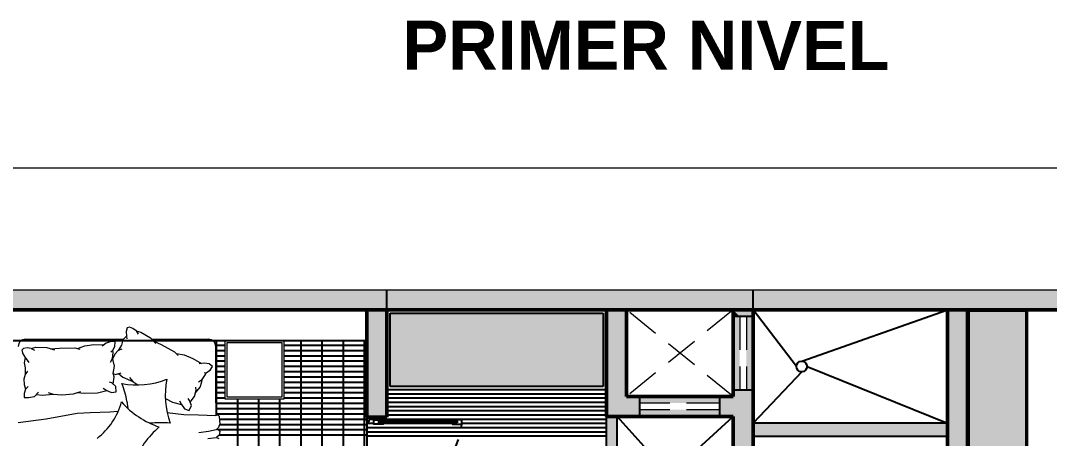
# Model space of a CAD drawing. Header units: millimetres. Extents: x 2999.9 to 3041.9, y 869.6 to 906.3.
# Drawn here: x 3004.87 to 3012.59, y 890.94 to 894.08 of the extents above; entities that cross this region are included whole.
import ezdxf

# ---------------------------------------------------------------- set-up
doc = ezdxf.new("R2010")
doc.units = ezdxf.units.MM
doc.linetypes.add('DASHED2', pattern=[9.525, 6.35, -3.175])
doc.linetypes.add('HIDDEN', pattern=[0.375, 0.25, -0.125])
for name, color, linetype, lineweight in [('01', 8, 'Continuous', 9), ('MEMBRETE', 2, 'Continuous', 18), ('mori', 166, 'Continuous', 30), ('MOVI', 7, 'Continuous', 9)]:
    doc.layers.add(name, color=color, linetype=linetype, lineweight=lineweight)
for name, color, linetype in [('1 proyeccion', 253, 'DASHED2'), ('1 puerta 0009', 242, 'Continuous'), ('1 puerta 002', 7, 'Continuous')]:
    doc.layers.add(name, color=color, linetype=linetype)
doc.styles.add('ARIALNEG', font='arialbd.ttf')

msp = doc.modelspace()

# ---------------------------------------------------------------- hatches: boundary and pattern name
h = msp.add_hatch(color=256)
h.dxf.hatch_style = 1
h.set_gradient(color1=(127, 63, 0), color2=(143, 71, 0), one_color=1, tint=0.28, name='CYLINDER')
h.paths.add_polyline_path([(3009.2442, 891.3288), (3009.2442, 891.8788), (3007.6438, 891.8788), (3007.6438, 891.3288)])
h.paths.add_polyline_path([(3009.6942, 886.4601), (3010.1442, 886.4601), (3010.1424, 887.8281), (3009.6924, 887.8281)])
h.paths.add_polyline_path([(3009.9942, 886.2601), (3009.5442, 886.2601), (3009.5442, 884.881), (3009.9942, 884.881)])
h = msp.add_hatch(color=256)
h.dxf.hatch_style = 1
h.set_gradient(color1=(127, 63, 0), color2=(143, 71, 0), one_color=1, tint=0.28, name='CYLINDER')
h.paths.add_polyline_path([(3011.9897, 889.163), (3012.4197, 889.163), (3012.4197, 890.5184), (3011.9897, 890.5184)])
h.paths.add_polyline_path([(3012.4197, 891.8938), (3011.9897, 891.8938), (3011.9897, 890.5384), (3012.4197, 890.5384)])
at = {"layer": '1 puerta 0009'}
h = msp.add_hatch(dxfattribs=at)
h.set_pattern_fill('_USER', color=256, scale=0.003811, angle=45, style=0, pattern_type=0)
h.set_pattern_definition([(45, (0, 0), (-0.0026948625105, 0.0026948625105), [])])
h.paths.add_polyline_path([(3007.5913, 891.0568), (3007.5563, 891.0568), (3007.5563, 891.069), (3008.1478, 891.069), (3008.1478, 891.0568), (3008.1128, 891.0568)])

# ---------------------------------------------------------------- linework, layer by layer
for p, q in [((3007.6188, 891.9038), (3007.6188, 892.0538)), ((3010.3692, 891.9038), (3010.3692, 892.0538)), ((3007.4688, 891.9038), (3003.9692, 891.9038)), ((3007.4688, 891.6736), (3007.4688, 891.9038)), ((3007.6188, 891.3038), (3007.6188, 891.9038)), ((3007.6188, 891.9038), (3009.2692, 891.9038)), ((3007.6438, 891.3288), (3007.6438, 891.8788)), ((3007.6438, 891.8788), (3009.2442, 891.8788)), ((3009.2442, 891.8788), (3009.2442, 891.3288)), ((3009.2692, 891.9038), (3009.2692, 891.3038)), ((3010.6943, 891.4788), (3010.3692, 891.9038)), ((3010.7343, 891.5188), (3011.8297, 891.9038)), ((3012.4297, 891.9038), (3011.9797, 891.9038)), ((3011.9797, 891.9038), (3011.9797, 890.5284)), ((3012.4197, 891.8938), (3011.9897, 891.8938)), ((3011.9897, 891.8938), (3011.9897, 890.5384)), ((3012.4197, 890.5384), (3012.4197, 891.8938)), ((3012.4297, 890.5284), (3012.4297, 891.9038)), ((3010.3692, 891.8538), (3010.2192, 891.8538)), ((3003.9692, 891.6736), (3007.4688, 891.6736)), ((3010.7743, 891.4788), (3011.8297, 891.0538)), ((3010.7343, 891.4388), (3010.3692, 891.0538)), ((3009.2442, 891.3288), (3007.6438, 891.3288)), ((3009.2692, 891.3038), (3007.6188, 891.3038)), ((3009.5192, 891.1038), (3009.5192, 891.2538)), ((3010.1192, 891.1038), (3010.1192, 891.2538)), ((3010.2192, 891.3038), (3010.3692, 891.3038)), ((3007.4688, 891.0988), (3007.4688, 890.3988)), ((3009.7442, 890.6661), (3009.3492, 891.1038)), ((3009.7842, 890.7061), (3010.2192, 891.1038))]:
    msp.add_line(p, q)
at = {"color": 253, "linetype": 'HIDDEN', "lineweight": 0}
for p, q in [((3010.2192, 891.9038), (3009.4192, 891.2538)), ((3010.2192, 891.2538), (3009.4192, 891.9038))]:
    msp.add_line(p, q, dxfattribs=at)
at = {"color": 1, "linetype": 'HIDDEN', "lineweight": 0}
for p, q in [((3010.2192, 891.8538), (3010.2692, 891.8538)), ((3010.2692, 891.8538), (3010.2692, 891.3038)), ((3010.3192, 891.8538), (3010.3192, 891.3038)), ((3010.3192, 891.8538), (3010.3692, 891.8538)), ((3009.5192, 891.2538), (3009.5192, 891.2038)), ((3010.1192, 891.2538), (3010.1192, 891.2038)), ((3010.2192, 891.3038), (3010.2692, 891.3038)), ((3010.3192, 891.3038), (3010.3692, 891.3038)), ((3010.1192, 891.2038), (3009.5192, 891.2038)), ((3010.1192, 891.1538), (3009.5192, 891.1538)), ((3009.5192, 891.1538), (3009.5192, 891.1038)), ((3010.1192, 891.1538), (3010.1192, 891.1038))]:
    msp.add_line(p, q, dxfattribs=at)
at = {"color": 251, "linetype": 'Continuous'}
for p, q in [((3006.3344, 891.6396), (3006.4059, 891.6396)), ((3006.3407, 891.1135), (3006.3407, 891.6736)), ((3006.8458, 891.6396), (3007.4688, 891.6396)), ((3006.9757, 888.7003), (3006.9757, 891.6736)), ((3007.1344, 888.8101), (3007.1344, 891.6736)), ((3007.2932, 888.8797), (3007.2932, 891.6736)), ((3007.4519, 888.9177), (3007.4519, 891.6736)), ((3006.3353, 891.5999), (3006.4059, 891.5999)), ((3006.3353, 891.5602), (3006.4059, 891.5602)), ((3006.8458, 891.5999), (3007.4688, 891.5999)), ((3006.8458, 891.5602), (3007.4688, 891.5602)), ((3006.3353, 891.5205), (3006.4059, 891.5205)), ((3006.3353, 891.4809), (3006.4059, 891.4809)), ((3006.8458, 891.5205), (3007.4688, 891.5205)), ((3006.8458, 891.4809), (3007.4688, 891.4809)), ((3006.3353, 891.4412), (3006.4059, 891.4412)), ((3006.3353, 891.4015), (3006.4059, 891.4015)), ((3006.8458, 891.4412), (3007.4688, 891.4412)), ((3006.8458, 891.4015), (3007.4688, 891.4015)), ((3006.3353, 891.3618), (3006.4059, 891.3618)), ((3006.3353, 891.3221), (3006.4059, 891.3221)), ((3006.8458, 891.3618), (3007.4688, 891.3618)), ((3006.8458, 891.3221), (3007.4688, 891.3221)), ((3006.3353, 891.2824), (3006.4059, 891.2824)), ((3006.3353, 891.2427), (3006.4059, 891.2427)), ((3006.8458, 891.2824), (3007.4688, 891.2824)), ((3006.8458, 891.2427), (3007.4688, 891.2427)), ((3006.3353, 891.203), (3007.4688, 891.203)), ((3006.3353, 891.1634), (3007.4688, 891.1634)), ((3006.4994, 890.4835), (3006.4994, 891.2337)), ((3006.6582, 890.4835), (3006.6582, 891.2337)), ((3006.8169, 890.4835), (3006.8169, 891.2337)), ((3006.3353, 891.1237), (3007.4688, 891.1237)), ((3006.3622, 891.084), (3007.4688, 891.084)), ((3006.3632, 891.0443), (3007.4688, 891.0443)), ((3006.3407, 890.9468), (3006.3407, 890.9469)), ((3006.3548, 891.0046), (3007.4688, 891.0046)), ((3006.361, 890.9649), (3007.4688, 890.9649))]:
    msp.add_line(p, q, dxfattribs=at)
at = {"color": 252, "linetype": 'Continuous'}
for p, q in [((3007.6188, 891.2745), (3009.2692, 891.2745)), ((3007.6188, 891.2427), (3009.2692, 891.2427)), ((3007.6188, 891.211), (3009.2692, 891.211)), ((3007.6188, 891.1792), (3009.2692, 891.1792)), ((3007.6188, 891.1475), (3009.2692, 891.1475)), ((3007.6188, 891.1157), (3009.2692, 891.1157)), ((3007.4688, 891.0522), (3007.5213, 891.0522)), ((3007.4688, 891.0205), (3008.1766, 891.0205)), ((3007.5213, 891.084), (3009.2692, 891.084)), ((3007.5913, 891.0522), (3008.1128, 891.0522)), ((3008.1766, 891.0205), (3009.2692, 891.0205)), ((3008.1828, 891.0522), (3009.2692, 891.0522)), ((3007.4688, 890.9887), (3008.1691, 890.9887)), ((3007.4688, 890.957), (3008.1615, 890.957)), ((3008.1615, 890.957), (3009.2692, 890.957)), ((3008.1691, 890.9887), (3009.2692, 890.9887))]:
    msp.add_line(p, q, dxfattribs=at)
at = {"color": 7}
for p, q in [((3009.2692, 889.353), (3009.2692, 891.1038)), ((3009.3492, 889.353), (3009.3492, 891.1038)), ((3011.8297, 891.0538), (3010.3692, 891.0538)), ((3011.8297, 890.9538), (3010.3692, 890.9538))]:
    msp.add_line(p, q, dxfattribs=at)
msp.add_circle((3010.7343, 891.4788), 0.04)
at = {"color": 0, "linetype": 'Continuous'}
for points in [[(3003.9692, 891.9038), (3003.9692, 892.0538), (3007.4688, 891.9038)], [(3007.4688, 891.9038), (3003.9692, 892.0538), (3007.4688, 892.0538)], [(3007.4688, 891.9038), (3007.4688, 892.0538), (3007.5213, 891.0988)], [(3007.5213, 891.0988), (3007.4688, 892.0538), (3007.5213, 892.0538)], [(3007.5213, 891.0988), (3007.5213, 892.0538), (3007.6188, 891.0988)], [(3007.6188, 891.0988), (3007.5213, 892.0538), (3007.6188, 892.0538)], [(3007.6188, 891.9038), (3007.6188, 892.0538), (3009.2692, 891.9038)], [(3009.2692, 891.9038), (3007.6188, 892.0538), (3009.2692, 892.0538)], [(3009.2692, 891.9038), (3009.2692, 892.0538), (3009.4192, 891.1038)], [(3009.4192, 891.9038), (3009.2692, 892.0538), (3009.4192, 892.0538)], [(3009.4192, 891.1038), (3009.2692, 892.0538), (3009.4192, 891.2538)], [(3009.4192, 891.2538), (3009.2692, 892.0538), (3009.4192, 891.9038)], [(3009.4192, 891.9038), (3009.4192, 892.0538), (3010.2192, 891.9038)], [(3010.2192, 891.9038), (3009.4192, 892.0538), (3010.2192, 892.0538)], [(3010.2192, 891.9038), (3010.2192, 892.0538), (3010.2692, 891.8538)], [(3010.2692, 891.8538), (3010.2192, 892.0538), (3010.2692, 892.0538)], [(3010.2692, 891.8538), (3010.2692, 892.0538), (3010.3192, 891.8538)], [(3010.3192, 891.8538), (3010.2692, 892.0538), (3010.3192, 892.0538)], [(3010.3192, 891.8538), (3010.3192, 892.0538), (3010.3692, 891.8538)], [(3010.3692, 891.8538), (3010.3192, 892.0538), (3010.3692, 892.0538)], [(3007.4688, 891.0988), (3007.4688, 891.9038), (3007.5213, 891.0988)], [(3009.2692, 891.1038), (3009.2692, 891.9038), (3009.4192, 891.1038)], [(3010.2192, 891.8538), (3010.2192, 891.9038), (3010.2692, 891.8538)], [(3010.2192, 891.3038), (3010.2192, 891.8538), (3010.2692, 891.3038)], [(3010.2692, 891.3038), (3010.2192, 891.8538), (3010.2692, 891.8538)], [(3010.3192, 891.3038), (3010.3192, 891.8538), (3010.3692, 891.3038)], [(3010.3692, 891.3038), (3010.3192, 891.8538), (3010.3692, 891.8538)], [(3009.4192, 891.1038), (3009.4192, 891.2538), (3009.5192, 891.1038)], [(3009.5192, 891.2038), (3009.4192, 891.2538), (3009.5192, 891.2538)], [(3009.5192, 891.1038), (3009.4192, 891.2538), (3009.5192, 891.1538)], [(3009.5192, 891.1538), (3009.4192, 891.2538), (3009.5192, 891.2038)], [(3009.5192, 891.2038), (3009.5192, 891.2538), (3010.1192, 891.2038)], [(3010.1192, 891.2038), (3009.5192, 891.2538), (3010.1192, 891.2538)], [(3010.1192, 891.2038), (3010.1192, 891.2538), (3010.2192, 891.1038)], [(3010.2192, 891.1038), (3010.1192, 891.2538), (3010.2192, 891.2538)], [(3010.2192, 891.2538), (3010.2192, 891.3038), (3010.2692, 889.2031)], [(3010.2692, 889.2031), (3010.2192, 891.3038), (3010.2692, 891.3038)], [(3010.2192, 891.1038), (3010.2192, 891.2538), (3010.2692, 889.2031)], [(3010.2692, 889.2031), (3010.2692, 891.3038), (3010.3192, 889.2031)], [(3010.3192, 889.2031), (3010.2692, 891.3038), (3010.3192, 891.3038)], [(3010.3192, 889.2031), (3010.3192, 891.3038), (3010.3692, 889.2031)], [(3010.3692, 889.353), (3010.3192, 891.3038), (3010.3692, 891.3038)], [(3010.3692, 889.2031), (3010.3192, 891.3038), (3010.3692, 889.353)], [(3010.1192, 891.1538), (3010.1192, 891.2038), (3010.2192, 891.1038)], [(3009.5192, 891.1038), (3009.5192, 891.1538), (3010.1192, 891.1038)], [(3010.1192, 891.1038), (3009.5192, 891.1538), (3010.1192, 891.1538)], [(3010.1192, 891.1038), (3010.1192, 891.1538), (3010.2192, 891.1038)], [(3010.2192, 889.353), (3010.2192, 891.1038), (3010.2692, 889.2031)], [(3010.3692, 890.9538), (3010.3692, 891.0538), (3011.8297, 890.9538)], [(3011.8297, 890.9538), (3010.3692, 891.0538), (3011.8297, 891.0538)]]:
    msp.add_solid(points, dxfattribs=at)
at = {"linetype": 'Continuous'}
for points in [[(3010.3692, 891.9038), (3010.3692, 892.0538), (3011.8297, 891.9038)], [(3011.8297, 891.9038), (3010.3692, 892.0538), (3011.8297, 892.0538)], [(3011.8297, 891.9038), (3011.8297, 892.0538), (3011.9797, 891.9038)], [(3011.9797, 891.9038), (3011.8297, 892.0538), (3011.9797, 892.0538)], [(3011.9797, 891.9038), (3011.9797, 892.0538), (3019.1192, 891.9038)], [(3019.1192, 891.9038), (3011.9797, 892.0538), (3019.1192, 892.0538)], [(3011.8297, 889.353), (3011.8297, 891.9038), (3011.9797, 889.003)], [(3011.9797, 889.153), (3011.8297, 891.9038), (3011.9797, 891.9038)], [(3011.9797, 889.003), (3011.8297, 891.9038), (3011.9797, 889.153)]]:
    msp.add_solid(points, dxfattribs=at)
at = {"color": 7, "linetype": 'Continuous'}
for points in [[(3009.2692, 889.353), (3009.2692, 891.1038), (3009.3492, 889.353)], [(3009.3492, 889.353), (3009.2692, 891.1038), (3009.3492, 891.1038)]]:
    msp.add_solid(points, dxfattribs=at)
at = {"layer": '01', "transparency": 16777216}
msp.add_line((3003.8192, 892.97), (3020.5587, 892.97), dxfattribs=at)
at = {"layer": '1 proyeccion', "ltscale": 0.005}
msp.add_arc((3007.4587, 891.1467), 0.731, 272.16084, 352.09927, dxfattribs=at)
at = {"layer": '1 puerta 002'}
for p, q in [((3007.4688, 891.0988), (3007.5213, 891.0988)), ((3007.4688, 891.0708), (3007.4688, 891.0988)), ((3007.5213, 891.0988), (3007.5213, 891.0813)), ((3007.4863, 891.0638), (3007.4758, 891.0638)), ((3007.5213, 891.0813), (3007.4863, 891.0813)), ((3007.4863, 891.0638), (3007.4863, 891.0813)), ((3008.1128, 891.0568), (3008.1478, 891.0568)), ((3008.1478, 891.069), (3008.1478, 891.0568))]:
    msp.add_line(p, q, dxfattribs=at)
msp.add_lwpolyline([(3007.5563, 891.069), (3007.5563, 891.0568), (3007.5913, 891.0568), (3007.5913, 891.0463), (3007.5213, 891.0463), (3007.5213, 891.0795), (3007.5913, 891.0795), (3007.5913, 891.069), (3008.1128, 891.069), (3008.1478, 891.069)], close=True, dxfattribs=at)
msp.add_lwpolyline([(3007.5913, 891.0568), (3008.1128, 891.0568), (3008.1128, 891.0463), (3008.1828, 891.0463), (3008.1828, 891.0795), (3008.1128, 891.0795), (3008.1128, 891.069)], dxfattribs=at)
msp.add_arc((3007.4758, 891.0708), 0.007, 180, 270, dxfattribs=at)
at = {"layer": 'mori', "color": 152, "lineweight": 20}
msp.add_line((3003.8192, 892.0538), (3038.7192, 892.0538), dxfattribs=at)
at = {"layer": 'mori', "color": 152, "lineweight": 50}
for p, q in [((3003.8192, 891.9038), (3019.1192, 891.9038)), ((3007.4688, 891.9038), (3003.9692, 891.9038)), ((3007.4688, 891.0988), (3007.4688, 891.9038)), ((3009.2692, 891.9038), (3007.6188, 891.9038)), ((3007.6188, 891.0988), (3007.6188, 891.9038)), ((3009.2692, 891.1038), (3009.2692, 891.9038)), ((3010.2192, 891.9038), (3009.4192, 891.9038)), ((3009.4192, 891.2538), (3009.4192, 891.9038)), ((3010.2192, 891.9038), (3010.2192, 891.2538)), ((3011.8297, 891.9038), (3010.3692, 891.9038)), ((3010.3692, 891.9038), (3010.3692, 889.353)), ((3011.8297, 891.9038), (3011.8297, 889.353)), ((3019.1192, 891.9038), (3011.9797, 891.9038)), ((3011.9797, 891.9038), (3011.9797, 889.153)), ((3010.2192, 891.2538), (3009.4192, 891.2538)), ((3007.6188, 891.0988), (3007.4688, 891.0988)), ((3010.2192, 891.1038), (3009.2692, 891.1038)), ((3010.2192, 889.353), (3010.2192, 891.1038))]:
    msp.add_line(p, q, dxfattribs=at)
at = {"layer": 'MOVI'}
for p, q in [((3005.6656, 891.7078), (3005.6382, 891.6789)), ((3005.7375, 891.7462), (3005.7522, 891.7213)), ((3005.7375, 891.7462), (3005.7726, 891.7359)), ((3005.7726, 891.7359), (3005.8437, 891.6947)), ((3004.9056, 891.6845), (3005.6435, 891.6845)), ((3005.6261, 891.6403), (3005.6016, 891.5989)), ((3005.6382, 891.6789), (3005.6261, 891.6403)), ((3005.8437, 891.6947), (3005.8845, 891.6505)), ((3005.8532, 891.6845), (3006.2803, 891.6845)), ((3006.3353, 891.207), (3006.3353, 891.6295)), ((3005.5652, 891.4253), (3005.5652, 891.4304)), ((3005.5652, 891.3456), (3005.5652, 891.3498)), ((3006.182, 891.2788), (3006.1845, 891.2833)), ((3005.6673, 891.2176), (3005.674, 891.1644)), ((3006.3353, 891.207), (3006.3353, 891.112)), ((3005.3924, 891.1332), (3005.5396, 891.1372)), ((3005.5396, 891.1372), (3005.6024, 891.1423)), ((3006.3353, 891.112), (3006.3475, 891.1154)), ((3006.3555, 891.0207), (3006.3366, 891.0043)), ((3006.2804, 890.9896), (3006.2068, 890.9816)), ((3006.275, 890.9388), (3006.3406, 890.9468)), ((3006.3366, 891.0043), (3006.2804, 890.9896)), ((3006.3406, 890.9468), (3006.3567, 890.9375))]:
    msp.add_line(p, q, dxfattribs=at)
for points in [[(3005.7375, 891.7462), (3005.7132, 891.7647), (3005.6862, 891.7733), (3005.6684, 891.7686), (3005.6625, 891.7426), (3005.6656, 891.7078), (3005.668, 891.6862)], [(3005.2954, 891.6138), (3005.3504, 891.6332), (3005.4199, 891.6434), (3005.4965, 891.6416)], [(3005.5474, 891.5891), (3005.5607, 891.6019), (3005.5771, 891.6289), (3005.579, 891.6631), (3005.5487, 891.6673), (3005.5115, 891.653), (3005.4827, 891.6312)], [(3005.864, 891.6727), (3005.924, 891.6447), (3006.0257, 891.5886), (3006.0529, 891.5621)], [(3004.9486, 891.6148), (3004.9183, 891.619), (3004.8906, 891.6133), (3004.8774, 891.6005), (3004.8849, 891.5749), (3004.9047, 891.5461), (3004.931, 891.5096)], [(3004.9486, 891.6148), (3004.9842, 891.623), (3005.0665, 891.622), (3005.1237, 891.6034)], [(3004.9486, 891.6148), (3004.9736, 891.6003)], [(3005.0949, 891.6128), (3005.1609, 891.6177), (3005.2771, 891.6187), (3005.3137, 891.6089)], [(3005.5442, 891.5108), (3005.5584, 891.5397), (3005.5638, 891.5841), (3005.5607, 891.6019)], [(3005.6292, 891.6099), (3005.6016, 891.5989), (3005.5769, 891.5709), (3005.5595, 891.5349)], [(3006.0393, 891.5754), (3006.0967, 891.5653), (3006.1623, 891.5401), (3006.2282, 891.501)], [(3004.9047, 891.5461), (3004.895, 891.5074), (3004.9035, 891.4679), (3004.9024, 891.4198)], [(3005.5647, 891.4275), (3005.5741, 891.4806), (3005.5654, 891.5241), (3005.5584, 891.5397)], [(3006.2468, 891.4303), (3006.2647, 891.4349), (3006.2922, 891.4505), (3006.3106, 891.4793), (3006.2863, 891.4978), (3006.2468, 891.5036), (3006.2111, 891.4987)], [(3004.921, 891.4429), (3004.9024, 891.4198), (3004.8946, 891.3833), (3004.897, 891.3434), (3004.907, 891.3099)], [(3005.5647, 891.346), (3005.5709, 891.4003), (3005.5647, 891.4275)], [(3005.5652, 891.4251), (3005.5814, 891.4198), (3005.6251, 891.432)], [(3005.6032, 891.4259), (3005.6381, 891.399), (3005.7127, 891.365)], [(3005.6873, 891.3951), (3005.7127, 891.365), (3005.75, 891.3408)], [(3006.2056, 891.3636), (3006.2322, 891.3818), (3006.2586, 891.4179), (3006.2647, 891.4349)], [(3004.9259, 891.3291), (3004.907, 891.3099), (3004.8971, 891.2753), (3004.8968, 891.2472), (3004.929, 891.2452), (3004.9726, 891.2538), (3005.0047, 891.2858)], [(3005.4899, 891.3153), (3005.5169, 891.2989), (3005.552, 891.283), (3005.5877, 891.2892), (3005.5853, 891.3291), (3005.5536, 891.3552), (3005.5372, 891.3622)], [(3006.1428, 891.2099), (3006.1748, 891.2542), (3006.1885, 891.3008), (3006.1846, 891.3249)], [(3006.1827, 891.281), (3006.2169, 891.3226), (3006.2307, 891.3648), (3006.2322, 891.3818)], [(3004.9886, 891.2698), (3005.0321, 891.2634), (3005.1139, 891.2704)], [(3005.0769, 891.2842), (3005.1139, 891.2704), (3005.1782, 891.2663), (3005.266, 891.2736), (3005.321, 891.291)], [(3005.2947, 891.2827), (3005.3478, 891.2786), (3005.4479, 891.2807), (3005.5169, 891.2989)], [(3005.9566, 891.2383), (3006.0089, 891.2102), (3006.078, 891.1923)], [(3006.0625, 891.2198), (3006.078, 891.1923), (3006.1008, 891.1612), (3006.1349, 891.1491), (3006.1524, 891.1851), (3006.1376, 891.2233), (3006.1267, 891.2375)], [(3004.8506, 891.0595), (3005.062, 891.0854), (3005.2949, 891.1285), (3005.3924, 891.1332)], [(3005.9697, 891.1322), (3006.0952, 891.1186), (3006.205, 891.1154), (3006.3353, 891.112)], [(3006.3475, 891.1154), (3006.3538, 891.1133), (3006.361, 891.1062), (3006.363, 891.0704), (3006.3643, 891.0478)], [(3006.3436, 891.0104), (3006.3553, 891.0043), (3006.3647, 890.991), (3006.3607, 890.9629), (3006.3406, 890.9468)], [(3006.3643, 891.0478), (3006.3555, 891.0207)]]:
    msp.add_lwpolyline(points, dxfattribs=at)
for points in [[(3006.4059, 891.6736), (3006.8458, 891.6736), (3006.8458, 891.2337), (3006.4059, 891.2337)], [(3006.4203, 891.6592), (3006.8314, 891.6592), (3006.8314, 891.2481), (3006.4203, 891.2481)]]:
    msp.add_lwpolyline(points, close=True, dxfattribs=at)
for centre, radius, start, end in [((3004.9056, 891.6295), 0.055, 90, 180), ((3006.2803, 891.6295), 0.055, 0, 90), ((3005.7395, 891.9806), 0.6399, 260.07459, 290.84099), ((3005.1527, 891.1414), 0.5203, 8.42319, 23.67235), ((3006.5979, 891.2639), 0.6419, 169.34718, 199.09407), ((3005.1258, 891.351), 0.5203, 307.59373, 344.59337), ((3006.1104, 891.6325), 0.6399, 220.99561, 251.76201), ((3006.325, 890.535), 0.6419, 130.2682, 160.01509), ((3005.9271, 889.9945), 1.0614, 86.52842, 94.68904)]:
    msp.add_arc(centre, radius, start, end, dxfattribs=at)

# ---------------------------------------------------------------- texts
at = {"layer": 'MEMBRETE', "ltscale": 2.5, "style": 'ARIALNEG'}
msp.add_text('PRIMER NIVEL', height=0.368122, rotation=359.9589, dxfattribs=at).set_placement((3007.7369, 893.7087))

doc.saveas('drawing.dxf')
